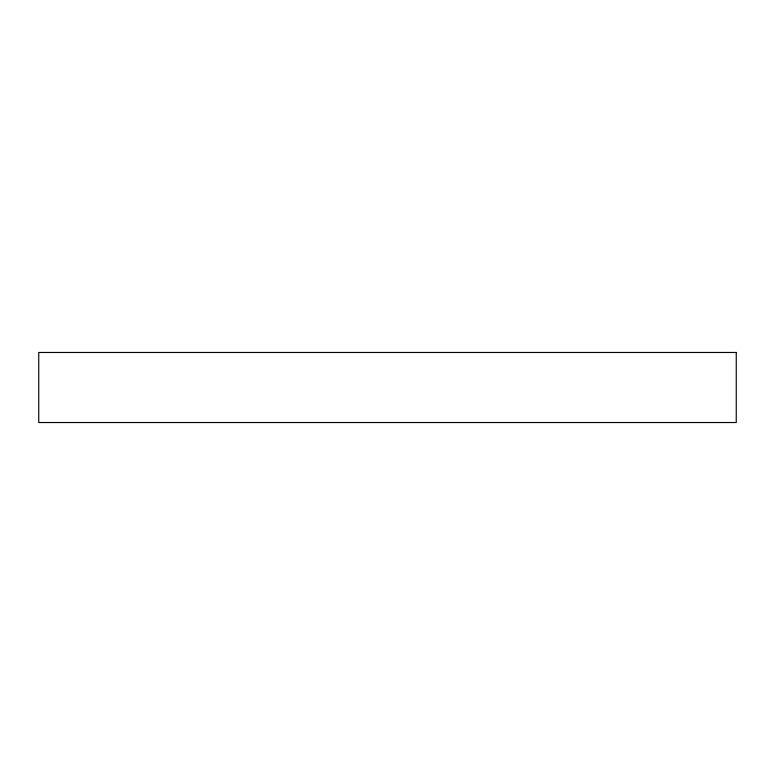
<?xml version="1.0" encoding="UTF-8"?>
<svg xmlns="http://www.w3.org/2000/svg" width="775" height="775" viewBox="0 0 775 775"><rect width="100%" height="100%" fill="white"/><g stroke="black" fill="none" stroke-linecap="round" stroke-linejoin="round"><path stroke-width="1.16" d="M736.25 352.47L38.75 352.47L38.75 422.53L736.25 422.53L736.25 352.47"/></g></svg>
